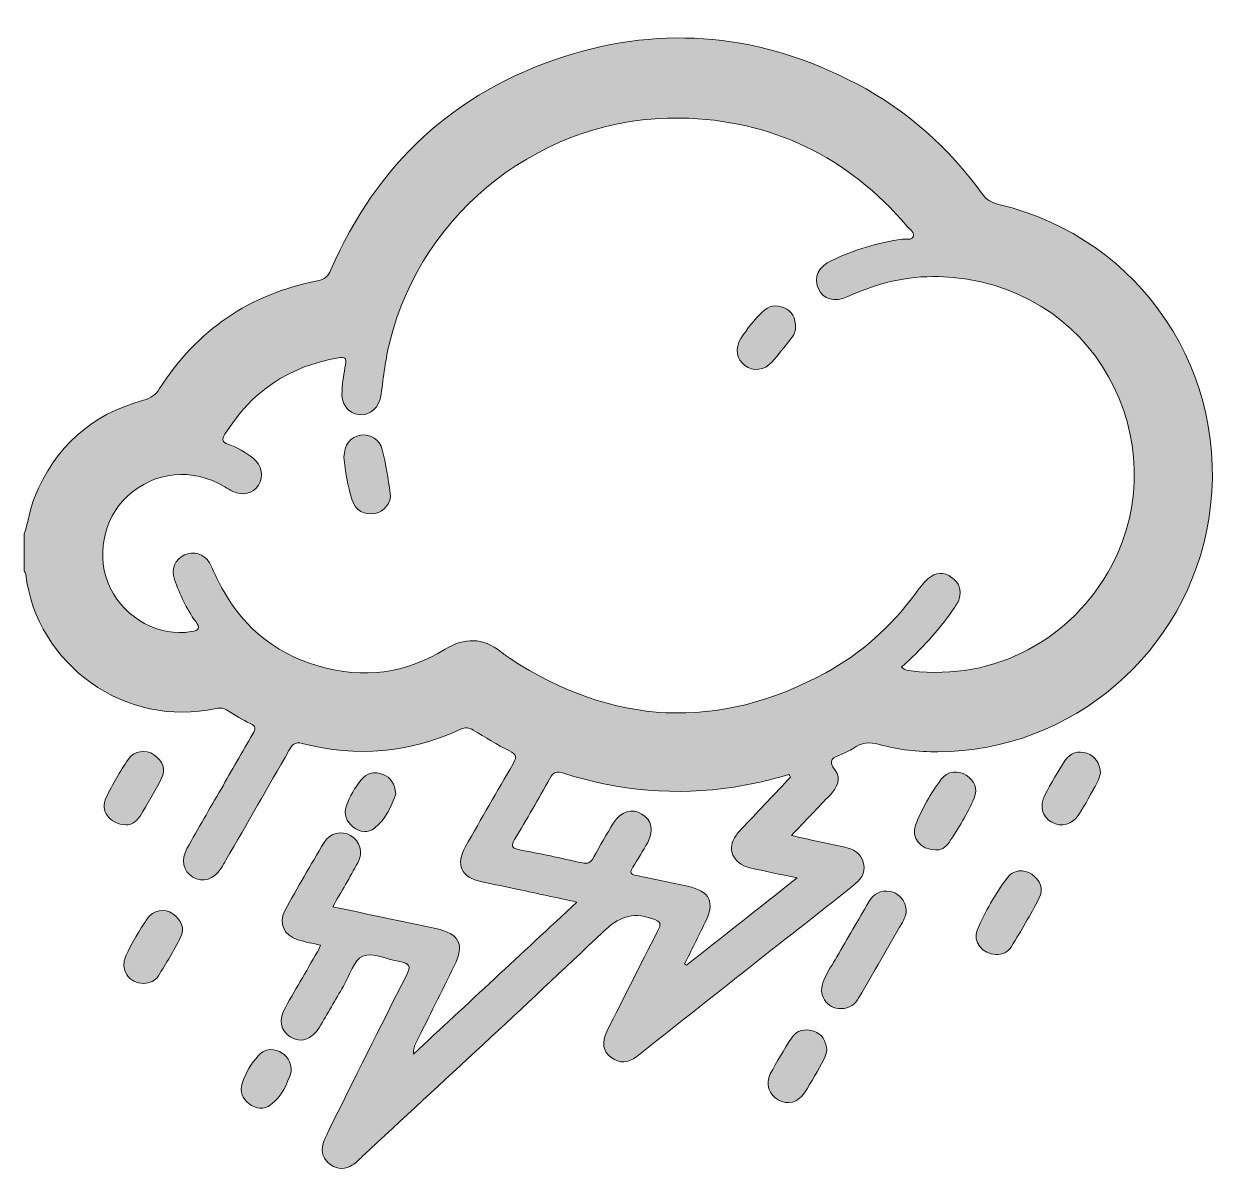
# Model space of a CAD drawing. Header units: inches. Extents: x 14.8 to 27, y -11.7 to -0.2.
import ezdxf

# ---------------------------------------------------------------- set-up
doc = ezdxf.new("R2010")
doc.units = ezdxf.units.IN
doc.header["$MEASUREMENT"] = 0
doc.layers.add('Слой 1', color=7, linetype='Continuous', lineweight=0)

# ---------------------------------------------------------------- blocks, each defined once
blk = doc.blocks.new('Block_0')
at = {"layer": 'Слой 1', "true_color": 0x000000, "transparency": 33554687}
h = blk.add_hatch(color=18, dxfattribs=at)
h.dxf.hatch_style = 2
edge = h.paths.add_edge_path()
edge.add_spline(control_points=[(22.517, -7.757), (22.512, -7.747), (22.507, -7.737), (22.502, -7.728), (22.32, -7.784), (22.135, -7.827), (21.947, -7.856), (21.362, -7.945), (20.787, -7.899), (20.225, -7.715), (20.158, -7.693), (20.123, -7.704), (20.088, -7.768), (19.973, -7.976), (19.852, -8.182), (19.731, -8.386), (19.698, -8.443), (19.694, -8.472), (19.771, -8.487), (19.985, -8.528), (20.199, -8.573), (20.412, -8.622), (20.475, -8.636), (20.503, -8.614), (20.531, -8.562), (20.594, -8.446), (20.661, -8.331), (20.73, -8.218), (20.802, -8.101), (20.917, -8.066), (21.017, -8.128), (21.115, -8.187), (21.139, -8.299), (21.075, -8.415), (21.029, -8.501), (20.977, -8.583), (20.924, -8.666), (20.892, -8.717), (20.901, -8.737), (20.963, -8.749), (21.135, -8.781), (21.306, -8.82), (21.477, -8.858), (21.707, -8.907), (21.758, -9.016), (21.653, -9.228), (21.585, -9.366), (21.517, -9.504), (21.448, -9.642), (21.454, -9.647), (21.46, -9.651), (21.467, -9.655), (21.832, -9.367), (22.198, -9.078), (22.584, -8.774), (22.408, -8.736), (22.257, -8.706), (22.107, -8.67), (21.934, -8.629), (21.87, -8.478), (21.967, -8.344), (21.992, -8.309), (22.023, -8.279), (22.052, -8.247), (22.207, -8.084), (22.362, -7.92), (22.517, -7.757)], knot_values=[0, 0, 0, 0, 1, 1, 1, 2, 2, 2, 3, 3, 3, 4, 4, 4, 5, 5, 5, 6, 6, 6, 7, 7, 7, 8, 8, 8, 9, 9, 9, 10, 10, 10, 11, 11, 11, 12, 12, 12, 13, 13, 13, 14, 14, 14, 15, 15, 15, 16, 16, 16, 17, 17, 17, 18, 18, 18, 19, 19, 19, 20, 20, 20, 21, 21, 21, 22, 22, 22, 22], degree=3, periodic=0)
edge = h.paths.add_edge_path()
edge.add_spline(control_points=[(23.64, -6.647), (23.674, -6.682), (23.707, -6.679), (23.737, -6.683), (24.575, -6.786), (25.363, -6.369), (25.761, -5.619), (26.419, -4.381), (25.602, -2.747), (24.014, -2.703), (23.693, -2.694), (23.388, -2.769), (23.096, -2.905), (22.959, -2.968), (22.847, -2.931), (22.797, -2.819), (22.748, -2.708), (22.799, -2.604), (22.935, -2.539), (23.162, -2.431), (23.4, -2.36), (23.649, -2.324), (23.686, -2.319), (23.741, -2.338), (23.756, -2.301), (23.775, -2.256), (23.722, -2.227), (23.696, -2.196), (23.095, -1.491), (22.333, -1.119), (21.405, -1.102), (20.033, -1.078), (18.801, -2.029), (18.471, -3.36), (18.427, -3.535), (18.406, -3.712), (18.384, -3.89), (18.367, -4.026), (18.271, -4.11), (18.16, -4.096), (18.043, -4.081), (17.976, -3.988), (17.988, -3.848), (17.996, -3.762), (18.005, -3.676), (18.024, -3.593), (18.04, -3.52), (18.013, -3.513), (17.952, -3.523), (17.454, -3.608), (17.071, -3.862), (16.806, -4.295), (16.772, -4.349), (16.777, -4.374), (16.838, -4.395), (16.931, -4.426), (17.014, -4.478), (17.092, -4.537), (17.182, -4.605), (17.201, -4.721), (17.144, -4.809), (17.089, -4.893), (16.984, -4.919), (16.885, -4.872), (16.857, -4.859), (16.831, -4.841), (16.804, -4.825), (16.482, -4.629), (16.095, -4.666), (15.82, -4.92), (15.571, -5.15), (15.498, -5.544), (15.648, -5.846), (15.805, -6.162), (16.143, -6.341), (16.465, -6.287), (16.549, -6.273), (16.555, -6.249), (16.51, -6.186), (16.417, -6.055), (16.349, -5.91), (16.295, -5.759), (16.259, -5.657), (16.304, -5.557), (16.396, -5.513), (16.49, -5.469), (16.592, -5.497), (16.649, -5.592), (16.681, -5.645), (16.703, -5.705), (16.73, -5.761), (16.944, -6.204), (17.287, -6.501), (17.757, -6.637), (18.203, -6.767), (18.632, -6.709), (19.029, -6.465), (19.227, -6.344), (19.41, -6.346), (19.591, -6.49), (19.622, -6.514), (19.653, -6.538), (19.686, -6.559), (20.72, -7.233), (21.787, -7.294), (22.873, -6.702), (23.228, -6.509), (23.53, -6.239), (23.773, -5.911), (23.815, -5.854), (23.857, -5.797), (23.909, -5.75), (23.981, -5.685), (24.066, -5.683), (24.145, -5.739), (24.221, -5.791), (24.246, -5.869), (24.221, -5.956), (24.209, -5.995), (24.182, -6.032), (24.158, -6.067), (24.011, -6.28), (23.834, -6.466), (23.64, -6.647)], knot_values=[0, 0, 0, 0, 1, 1, 1, 2, 2, 2, 3, 3, 3, 4, 4, 4, 5, 5, 5, 6, 6, 6, 7, 7, 7, 8, 8, 8, 9, 9, 9, 10, 10, 10, 11, 11, 11, 12, 12, 12, 13, 13, 13, 14, 14, 14, 15, 15, 15, 16, 16, 16, 17, 17, 17, 18, 18, 18, 19, 19, 19, 20, 20, 20, 21, 21, 21, 22, 22, 22, 23, 23, 23, 24, 24, 24, 25, 25, 25, 26, 26, 26, 27, 27, 27, 28, 28, 28, 29, 29, 29, 30, 30, 30, 31, 31, 31, 32, 32, 32, 33, 33, 33, 34, 34, 34, 35, 35, 35, 36, 36, 36, 37, 37, 37, 38, 38, 38, 39, 39, 39, 40, 40, 40, 41, 41, 41, 41], degree=3, periodic=0)
edge = h.paths.add_edge_path()
edge.add_spline(control_points=[(14.778, -5.299), (14.823, -5.18), (14.834, -5.051), (14.883, -4.932), (15.089, -4.423), (15.454, -4.093), (15.984, -3.951), (16.059, -3.93), (16.105, -3.896), (16.145, -3.833), (16.522, -3.243), (17.055, -2.879), (17.742, -2.745), (17.812, -2.731), (17.848, -2.7), (17.876, -2.635), (18.338, -1.567), (19.122, -0.84), (20.226, -0.483), (21.245, -0.154), (22.239, -0.258), (23.186, -0.757), (23.695, -1.026), (24.116, -1.399), (24.453, -1.866), (24.497, -1.928), (24.55, -1.957), (24.623, -1.975), (26.06, -2.315), (26.975, -3.688), (26.742, -5.15), (26.528, -6.492), (25.359, -7.497), (24.005, -7.5), (23.806, -7.501), (23.606, -7.481), (23.414, -7.425), (23.315, -7.397), (23.232, -7.408), (23.149, -7.465), (23.114, -7.489), (23.075, -7.508), (23.035, -7.525), (22.955, -7.559), (22.879, -7.576), (22.972, -7.691), (23.033, -7.766), (22.988, -7.862), (22.92, -7.933), (22.793, -8.065), (22.667, -8.198), (22.526, -8.345), (22.713, -8.386), (22.882, -8.427), (23.052, -8.46), (23.153, -8.48), (23.231, -8.522), (23.255, -8.628), (23.278, -8.73), (23.219, -8.797), (23.145, -8.856), (22.418, -9.429), (21.691, -10.002), (20.964, -10.576), (20.879, -10.643), (20.793, -10.649), (20.706, -10.587), (20.624, -10.529), (20.609, -10.43), (20.662, -10.324), (20.832, -9.986), (21.001, -9.648), (21.175, -9.312), (21.216, -9.233), (21.21, -9.215), (21.117, -9.183), (20.914, -9.113), (20.78, -9.171), (20.626, -9.317), (19.822, -10.081), (19.005, -10.832), (18.192, -11.587), (18.161, -11.617), (18.13, -11.648), (18.094, -11.671), (18.022, -11.717), (17.945, -11.72), (17.875, -11.669), (17.802, -11.617), (17.769, -11.545), (17.797, -11.455), (17.81, -11.414), (17.828, -11.375), (17.847, -11.336), (18.11, -10.809), (18.371, -10.281), (18.639, -9.757), (18.689, -9.66), (18.666, -9.633), (18.571, -9.618), (18.444, -9.599), (18.298, -9.521), (18.199, -9.562), (18.107, -9.599), (18.065, -9.76), (18.002, -9.867), (17.921, -10.005), (17.842, -10.144), (17.76, -10.281), (17.683, -10.408), (17.571, -10.444), (17.466, -10.379), (17.367, -10.318), (17.346, -10.203), (17.416, -10.08), (17.529, -9.88), (17.646, -9.682), (17.761, -9.482), (17.765, -9.476), (17.765, -9.467), (17.769, -9.453), (17.693, -9.435), (17.617, -9.42), (17.543, -9.398), (17.404, -9.357), (17.342, -9.231), (17.411, -9.105), (17.537, -8.871), (17.671, -8.642), (17.808, -8.415), (17.868, -8.316), (17.982, -8.293), (18.074, -8.346), (18.171, -8.402), (18.205, -8.51), (18.147, -8.62), (18.069, -8.767), (17.982, -8.91), (17.894, -9.064), (18.251, -9.14), (18.593, -9.214), (18.936, -9.285), (19.174, -9.335), (19.229, -9.445), (19.122, -9.66), (18.994, -9.919), (18.865, -10.177), (18.737, -10.436), (18.72, -10.469), (18.706, -10.504), (18.709, -10.552), (19.254, -10.046), (19.798, -9.54), (20.361, -9.017), (20.15, -8.972), (19.959, -8.93), (19.768, -8.889), (19.646, -8.863), (19.524, -8.839), (19.401, -8.813), (19.19, -8.769), (19.131, -8.641), (19.236, -8.455), (19.394, -8.176), (19.553, -7.898), (19.715, -7.622), (19.754, -7.557), (19.751, -7.527), (19.68, -7.491), (19.554, -7.428), (19.434, -7.355), (19.314, -7.281), (19.269, -7.253), (19.234, -7.25), (19.186, -7.272), (18.67, -7.51), (18.136, -7.559), (17.587, -7.416), (17.511, -7.396), (17.484, -7.431), (17.452, -7.487), (17.241, -7.856), (17.028, -8.225), (16.816, -8.593), (16.8, -8.62), (16.785, -8.648), (16.768, -8.674), (16.694, -8.791), (16.582, -8.826), (16.481, -8.764), (16.385, -8.706), (16.358, -8.591), (16.422, -8.476), (16.534, -8.275), (16.651, -8.076), (16.766, -7.877), (16.873, -7.691), (16.978, -7.504), (17.088, -7.319), (17.118, -7.268), (17.119, -7.242), (17.06, -7.214), (16.983, -7.177), (16.91, -7.131), (16.837, -7.085), (16.798, -7.06), (16.76, -7.052), (16.716, -7.062), (15.81, -7.267), (14.902, -6.624), (14.794, -5.705), (14.793, -5.694), (14.783, -5.685), (14.778, -5.674), (14.778, -5.549), (14.778, -5.424), (14.778, -5.299)], knot_values=[0, 0, 0, 0, 1, 1, 1, 2, 2, 2, 3, 3, 3, 4, 4, 4, 5, 5, 5, 6, 6, 6, 7, 7, 7, 8, 8, 8, 9, 9, 9, 10, 10, 10, 11, 11, 11, 12, 12, 12, 13, 13, 13, 14, 14, 14, 15, 15, 15, 16, 16, 16, 17, 17, 17, 18, 18, 18, 19, 19, 19, 20, 20, 20, 21, 21, 21, 22, 22, 22, 23, 23, 23, 24, 24, 24, 25, 25, 25, 26, 26, 26, 27, 27, 27, 28, 28, 28, 29, 29, 29, 30, 30, 30, 31, 31, 31, 32, 32, 32, 33, 33, 33, 34, 34, 34, 35, 35, 35, 36, 36, 36, 37, 37, 37, 38, 38, 38, 39, 39, 39, 40, 40, 40, 41, 41, 41, 42, 42, 42, 43, 43, 43, 44, 44, 44, 45, 45, 45, 46, 46, 46, 47, 47, 47, 48, 48, 48, 49, 49, 49, 50, 50, 50, 51, 51, 51, 52, 52, 52, 53, 53, 53, 54, 54, 54, 55, 55, 55, 56, 56, 56, 57, 57, 57, 58, 58, 58, 59, 59, 59, 60, 60, 60, 61, 61, 61, 62, 62, 62, 63, 63, 63, 64, 64, 64, 65, 65, 65, 66, 66, 66, 67, 67, 67, 68, 68, 68, 69, 69, 69, 70, 70, 70, 71, 71, 71, 72, 72, 72, 72], degree=3, periodic=0)
h = blk.add_hatch(color=18, dxfattribs=at)
h.dxf.hatch_style = 2
edge = h.paths.add_edge_path()
edge.add_spline(control_points=[(22.569, -3.225), (22.57, -3.251), (22.551, -3.294), (22.522, -3.331), (22.459, -3.41), (22.397, -3.491), (22.33, -3.566), (22.254, -3.651), (22.138, -3.662), (22.056, -3.6), (21.972, -3.537), (21.954, -3.427), (22.016, -3.329), (22.078, -3.229), (22.153, -3.139), (22.236, -3.057), (22.297, -2.997), (22.372, -2.982), (22.452, -3.017), (22.532, -3.052), (22.569, -3.115), (22.569, -3.225)], knot_values=[0, 0, 0, 0, 1, 1, 1, 2, 2, 2, 3, 3, 3, 4, 4, 4, 5, 5, 5, 6, 6, 6, 7, 7, 7, 7], degree=3, periodic=0)
h = blk.add_hatch(color=18, dxfattribs=at)
h.dxf.hatch_style = 2
edge = h.paths.add_edge_path()
edge.add_spline(control_points=[(18.008, -4.527), (18.01, -4.399), (18.073, -4.32), (18.175, -4.304), (18.275, -4.289), (18.37, -4.345), (18.395, -4.452), (18.429, -4.596), (18.455, -4.742), (18.475, -4.889), (18.488, -4.988), (18.416, -5.074), (18.321, -5.093), (18.217, -5.113), (18.123, -5.065), (18.091, -4.959), (18.046, -4.814), (18.02, -4.664), (18.008, -4.527)], knot_values=[0, 0, 0, 0, 1, 1, 1, 2, 2, 2, 3, 3, 3, 4, 4, 4, 5, 5, 5, 6, 6, 6, 6], degree=3, periodic=0)
h = blk.add_hatch(color=18, dxfattribs=at)
h.dxf.hatch_style = 2
edge = h.paths.add_edge_path()
edge.add_spline(control_points=[(15.807, -8.237), (15.639, -8.234), (15.543, -8.093), (15.606, -7.961), (15.669, -7.828), (15.746, -7.7), (15.828, -7.577), (15.887, -7.489), (16.006, -7.472), (16.089, -7.53), (16.176, -7.59), (16.212, -7.675), (16.162, -7.774), (16.096, -7.902), (16.023, -8.027), (15.948, -8.15), (15.911, -8.209), (15.852, -8.242), (15.807, -8.237)], knot_values=[0, 0, 0, 0, 1, 1, 1, 2, 2, 2, 3, 3, 3, 4, 4, 4, 5, 5, 5, 6, 6, 6, 6], degree=3, periodic=0)
h = blk.add_hatch(color=18, dxfattribs=at)
h.dxf.hatch_style = 2
edge = h.paths.add_edge_path()
edge.add_spline(control_points=[(25.648, -7.719), (25.641, -7.737), (25.634, -7.777), (25.616, -7.81), (25.556, -7.919), (25.496, -8.029), (25.429, -8.134), (25.364, -8.237), (25.25, -8.266), (25.156, -8.212), (25.061, -8.157), (25.028, -8.047), (25.085, -7.938), (25.149, -7.817), (25.218, -7.699), (25.293, -7.586), (25.342, -7.511), (25.421, -7.485), (25.509, -7.515), (25.596, -7.544), (25.64, -7.608), (25.648, -7.719)], knot_values=[0, 0, 0, 0, 1, 1, 1, 2, 2, 2, 3, 3, 3, 4, 4, 4, 5, 5, 5, 6, 6, 6, 7, 7, 7, 7], degree=3, periodic=0)
h = blk.add_hatch(color=18, dxfattribs=at)
h.dxf.hatch_style = 2
edge = h.paths.add_edge_path()
edge.add_spline(control_points=[(23.982, -8.491), (23.828, -8.488), (23.732, -8.365), (23.78, -8.241), (23.843, -8.074), (23.936, -7.919), (24.04, -7.775), (24.098, -7.695), (24.214, -7.683), (24.293, -7.737), (24.374, -7.793), (24.414, -7.871), (24.372, -7.968), (24.304, -8.126), (24.213, -8.27), (24.121, -8.414), (24.085, -8.47), (24.027, -8.494), (23.982, -8.491)], knot_values=[0, 0, 0, 0, 1, 1, 1, 2, 2, 2, 3, 3, 3, 4, 4, 4, 5, 5, 5, 6, 6, 6, 6], degree=3, periodic=0)
h = blk.add_hatch(color=18, dxfattribs=at)
h.dxf.hatch_style = 2
edge = h.paths.add_edge_path()
edge.add_spline(control_points=[(18.53, -7.925), (18.489, -8.047), (18.434, -8.18), (18.317, -8.271), (18.251, -8.323), (18.17, -8.315), (18.101, -8.26), (18.032, -8.204), (18, -8.133), (18.032, -8.044), (18.067, -7.949), (18.118, -7.861), (18.181, -7.783), (18.238, -7.711), (18.317, -7.695), (18.402, -7.728), (18.481, -7.759), (18.522, -7.822), (18.53, -7.925)], knot_values=[0, 0, 0, 0, 1, 1, 1, 2, 2, 2, 3, 3, 3, 4, 4, 4, 5, 5, 5, 6, 6, 6, 6], degree=3, periodic=0)
h = blk.add_hatch(color=18, dxfattribs=at)
h.dxf.hatch_style = 2
edge = h.paths.add_edge_path()
edge.add_spline(control_points=[(24.59, -9.546), (24.459, -9.545), (24.355, -9.419), (24.404, -9.3), (24.48, -9.112), (24.585, -8.939), (24.704, -8.775), (24.765, -8.691), (24.875, -8.68), (24.955, -8.737), (25.04, -8.798), (25.078, -8.884), (25.027, -8.981), (24.94, -9.146), (24.845, -9.307), (24.75, -9.466), (24.716, -9.523), (24.657, -9.548), (24.59, -9.546)], knot_values=[0, 0, 0, 0, 1, 1, 1, 2, 2, 2, 3, 3, 3, 4, 4, 4, 5, 5, 5, 6, 6, 6, 6], degree=3, periodic=0)
h = blk.add_hatch(color=18, dxfattribs=at)
h.dxf.hatch_style = 2
edge = h.paths.add_edge_path()
edge.add_spline(control_points=[(23.03, -10.093), (22.882, -10.097), (22.787, -9.947), (22.853, -9.804), (22.89, -9.723), (22.94, -9.648), (22.985, -9.57), (23.092, -9.385), (23.2, -9.199), (23.308, -9.015), (23.356, -8.932), (23.429, -8.894), (23.524, -8.911), (23.604, -8.925), (23.654, -8.978), (23.678, -9.054), (23.697, -9.115), (23.676, -9.17), (23.647, -9.222), (23.502, -9.475), (23.356, -9.728), (23.209, -9.981), (23.17, -10.049), (23.113, -10.093), (23.03, -10.093)], knot_values=[0, 0, 0, 0, 1, 1, 1, 2, 2, 2, 3, 3, 3, 4, 4, 4, 5, 5, 5, 6, 6, 6, 7, 7, 7, 8, 8, 8, 8], degree=3, periodic=0)
h = blk.add_hatch(color=18, dxfattribs=at)
h.dxf.hatch_style = 2
edge = h.paths.add_edge_path()
edge.add_spline(control_points=[(15.983, -9.838), (15.84, -9.842), (15.739, -9.694), (15.803, -9.56), (15.865, -9.43), (15.94, -9.306), (16.02, -9.187), (16.081, -9.097), (16.195, -9.078), (16.279, -9.135), (16.366, -9.195), (16.404, -9.281), (16.355, -9.378), (16.288, -9.51), (16.211, -9.637), (16.134, -9.762), (16.102, -9.815), (16.044, -9.834), (15.983, -9.838)], knot_values=[0, 0, 0, 0, 1, 1, 1, 2, 2, 2, 3, 3, 3, 4, 4, 4, 5, 5, 5, 6, 6, 6, 6], degree=3, periodic=0)
h = blk.add_hatch(color=18, dxfattribs=at)
h.dxf.hatch_style = 2
edge = h.paths.add_edge_path()
edge.add_spline(control_points=[(22.885, -10.513), (22.878, -10.535), (22.874, -10.571), (22.858, -10.601), (22.794, -10.716), (22.73, -10.833), (22.658, -10.943), (22.593, -11.043), (22.487, -11.067), (22.393, -11.015), (22.303, -10.965), (22.262, -10.852), (22.313, -10.752), (22.377, -10.628), (22.45, -10.508), (22.526, -10.391), (22.58, -10.308), (22.665, -10.292), (22.754, -10.322), (22.837, -10.349), (22.875, -10.415), (22.885, -10.513)], knot_values=[0, 0, 0, 0, 1, 1, 1, 2, 2, 2, 3, 3, 3, 4, 4, 4, 5, 5, 5, 6, 6, 6, 7, 7, 7, 7], degree=3, periodic=0)
h = blk.add_hatch(color=18, dxfattribs=at)
h.dxf.hatch_style = 2
edge = h.paths.add_edge_path()
edge.add_spline(control_points=[(17.476, -10.73), (17.435, -10.847), (17.383, -10.978), (17.267, -11.065), (17.2, -11.115), (17.118, -11.108), (17.049, -11.054), (16.981, -11.001), (16.953, -10.93), (16.98, -10.847), (17.014, -10.743), (17.069, -10.648), (17.143, -10.567), (17.201, -10.504), (17.276, -10.49), (17.357, -10.527), (17.436, -10.563), (17.474, -10.625), (17.476, -10.73)], knot_values=[0, 0, 0, 0, 1, 1, 1, 2, 2, 2, 3, 3, 3, 4, 4, 4, 5, 5, 5, 6, 6, 6, 6], degree=3, periodic=0)
at = {"layer": 'Слой 1'}
for points, knots in [([(14.778, -5.299), (14.823, -5.18), (14.834, -5.051), (14.883, -4.932), (15.089, -4.423), (15.454, -4.093), (15.984, -3.951), (16.059, -3.93), (16.105, -3.896), (16.145, -3.833), (16.522, -3.243), (17.055, -2.879), (17.742, -2.745), (17.812, -2.731), (17.848, -2.7), (17.876, -2.635), (18.338, -1.567), (19.122, -0.84), (20.226, -0.483), (21.245, -0.154), (22.239, -0.258), (23.186, -0.757), (23.695, -1.026), (24.116, -1.399), (24.453, -1.866), (24.497, -1.928), (24.55, -1.957), (24.623, -1.975), (26.06, -2.315), (26.975, -3.688), (26.742, -5.15), (26.528, -6.492), (25.359, -7.497), (24.005, -7.5), (23.806, -7.501), (23.606, -7.481), (23.414, -7.425), (23.315, -7.397), (23.232, -7.408), (23.149, -7.465), (23.114, -7.489), (23.075, -7.508), (23.035, -7.525), (22.955, -7.559), (22.879, -7.576), (22.972, -7.691), (23.033, -7.766), (22.988, -7.862), (22.92, -7.933), (22.793, -8.065), (22.667, -8.198), (22.526, -8.345), (22.713, -8.386), (22.882, -8.427), (23.052, -8.46), (23.153, -8.48), (23.231, -8.522), (23.255, -8.628), (23.278, -8.73), (23.219, -8.797), (23.145, -8.856), (22.418, -9.429), (21.691, -10.002), (20.964, -10.576), (20.879, -10.643), (20.793, -10.649), (20.706, -10.587), (20.624, -10.529), (20.609, -10.43), (20.662, -10.324), (20.832, -9.986), (21.001, -9.648), (21.175, -9.312), (21.216, -9.233), (21.21, -9.215), (21.117, -9.183), (20.914, -9.113), (20.78, -9.171), (20.626, -9.317), (19.822, -10.081), (19.005, -10.832), (18.192, -11.587), (18.161, -11.617), (18.13, -11.648), (18.094, -11.671), (18.022, -11.717), (17.945, -11.72), (17.875, -11.669), (17.802, -11.617), (17.769, -11.545), (17.797, -11.455), (17.81, -11.414), (17.828, -11.375), (17.847, -11.336), (18.11, -10.809), (18.371, -10.281), (18.639, -9.757), (18.689, -9.66), (18.666, -9.633), (18.571, -9.618), (18.444, -9.599), (18.298, -9.521), (18.199, -9.562), (18.107, -9.599), (18.065, -9.76), (18.002, -9.867), (17.921, -10.005), (17.842, -10.144), (17.76, -10.281), (17.683, -10.408), (17.571, -10.444), (17.466, -10.379), (17.367, -10.318), (17.346, -10.203), (17.416, -10.08), (17.529, -9.88), (17.646, -9.682), (17.761, -9.482), (17.765, -9.476), (17.765, -9.467), (17.769, -9.453), (17.693, -9.435), (17.617, -9.42), (17.543, -9.398), (17.404, -9.357), (17.342, -9.231), (17.411, -9.105), (17.537, -8.871), (17.671, -8.642), (17.808, -8.415), (17.868, -8.316), (17.982, -8.293), (18.074, -8.346), (18.171, -8.402), (18.205, -8.51), (18.147, -8.62), (18.069, -8.767), (17.982, -8.91), (17.894, -9.064), (18.251, -9.14), (18.593, -9.214), (18.936, -9.285), (19.174, -9.335), (19.229, -9.445), (19.122, -9.66), (18.994, -9.919), (18.865, -10.177), (18.737, -10.436), (18.72, -10.469), (18.706, -10.504), (18.709, -10.552), (19.254, -10.046), (19.798, -9.54), (20.361, -9.017), (20.15, -8.972), (19.959, -8.93), (19.768, -8.889), (19.646, -8.863), (19.524, -8.839), (19.401, -8.813), (19.19, -8.769), (19.131, -8.641), (19.236, -8.455), (19.394, -8.176), (19.553, -7.898), (19.715, -7.622), (19.754, -7.557), (19.751, -7.527), (19.68, -7.491), (19.554, -7.428), (19.434, -7.355), (19.314, -7.281), (19.269, -7.253), (19.234, -7.25), (19.186, -7.272), (18.67, -7.51), (18.136, -7.559), (17.587, -7.416), (17.511, -7.396), (17.484, -7.431), (17.452, -7.487), (17.241, -7.856), (17.028, -8.225), (16.816, -8.593), (16.8, -8.62), (16.785, -8.648), (16.768, -8.674), (16.694, -8.791), (16.582, -8.826), (16.481, -8.764), (16.385, -8.706), (16.358, -8.591), (16.422, -8.476), (16.534, -8.275), (16.651, -8.076), (16.766, -7.877), (16.873, -7.691), (16.978, -7.504), (17.088, -7.319), (17.118, -7.268), (17.119, -7.242), (17.06, -7.214), (16.983, -7.177), (16.91, -7.131), (16.837, -7.085), (16.798, -7.06), (16.76, -7.052), (16.716, -7.062), (15.81, -7.267), (14.902, -6.624), (14.794, -5.705), (14.793, -5.694), (14.783, -5.685), (14.778, -5.674), (14.778, -5.549), (14.778, -5.424), (14.778, -5.299)], [0, 0, 0, 0, 1, 1, 1, 2, 2, 2, 3, 3, 3, 4, 4, 4, 5, 5, 5, 6, 6, 6, 7, 7, 7, 8, 8, 8, 9, 9, 9, 10, 10, 10, 11, 11, 11, 12, 12, 12, 13, 13, 13, 14, 14, 14, 15, 15, 15, 16, 16, 16, 17, 17, 17, 18, 18, 18, 19, 19, 19, 20, 20, 20, 21, 21, 21, 22, 22, 22, 23, 23, 23, 24, 24, 24, 25, 25, 25, 26, 26, 26, 27, 27, 27, 28, 28, 28, 29, 29, 29, 30, 30, 30, 31, 31, 31, 32, 32, 32, 33, 33, 33, 34, 34, 34, 35, 35, 35, 36, 36, 36, 37, 37, 37, 38, 38, 38, 39, 39, 39, 40, 40, 40, 41, 41, 41, 42, 42, 42, 43, 43, 43, 44, 44, 44, 45, 45, 45, 46, 46, 46, 47, 47, 47, 48, 48, 48, 49, 49, 49, 50, 50, 50, 51, 51, 51, 52, 52, 52, 53, 53, 53, 54, 54, 54, 55, 55, 55, 56, 56, 56, 57, 57, 57, 58, 58, 58, 59, 59, 59, 60, 60, 60, 61, 61, 61, 62, 62, 62, 63, 63, 63, 64, 64, 64, 65, 65, 65, 66, 66, 66, 67, 67, 67, 68, 68, 68, 69, 69, 69, 70, 70, 70, 71, 71, 71, 72, 72, 72, 72]), ([(23.64, -6.647), (23.674, -6.682), (23.707, -6.679), (23.737, -6.683), (24.575, -6.786), (25.363, -6.369), (25.761, -5.619), (26.419, -4.381), (25.602, -2.747), (24.014, -2.703), (23.693, -2.694), (23.388, -2.769), (23.096, -2.905), (22.959, -2.968), (22.847, -2.931), (22.797, -2.819), (22.748, -2.708), (22.799, -2.604), (22.935, -2.539), (23.162, -2.431), (23.4, -2.36), (23.649, -2.324), (23.686, -2.319), (23.741, -2.338), (23.756, -2.301), (23.775, -2.256), (23.722, -2.227), (23.696, -2.196), (23.095, -1.491), (22.333, -1.119), (21.405, -1.102), (20.033, -1.078), (18.801, -2.029), (18.471, -3.36), (18.427, -3.535), (18.406, -3.712), (18.384, -3.89), (18.367, -4.026), (18.271, -4.11), (18.16, -4.096), (18.043, -4.081), (17.976, -3.988), (17.988, -3.848), (17.996, -3.762), (18.005, -3.676), (18.024, -3.593), (18.04, -3.52), (18.013, -3.513), (17.952, -3.523), (17.454, -3.608), (17.071, -3.862), (16.806, -4.295), (16.772, -4.349), (16.777, -4.374), (16.838, -4.395), (16.931, -4.426), (17.014, -4.478), (17.092, -4.537), (17.182, -4.605), (17.201, -4.721), (17.144, -4.809), (17.089, -4.893), (16.984, -4.919), (16.885, -4.872), (16.857, -4.859), (16.831, -4.841), (16.804, -4.825), (16.482, -4.629), (16.095, -4.666), (15.82, -4.92), (15.571, -5.15), (15.498, -5.544), (15.648, -5.846), (15.805, -6.162), (16.143, -6.341), (16.465, -6.287), (16.549, -6.273), (16.555, -6.249), (16.51, -6.186), (16.417, -6.055), (16.349, -5.91), (16.295, -5.759), (16.259, -5.657), (16.304, -5.557), (16.396, -5.513), (16.49, -5.469), (16.592, -5.497), (16.649, -5.592), (16.681, -5.645), (16.703, -5.705), (16.73, -5.761), (16.944, -6.204), (17.287, -6.501), (17.757, -6.637), (18.203, -6.767), (18.632, -6.709), (19.029, -6.465), (19.227, -6.344), (19.41, -6.346), (19.591, -6.49), (19.622, -6.514), (19.653, -6.538), (19.686, -6.559), (20.72, -7.233), (21.787, -7.294), (22.873, -6.702), (23.228, -6.509), (23.53, -6.239), (23.773, -5.911), (23.815, -5.854), (23.857, -5.797), (23.909, -5.75), (23.981, -5.685), (24.066, -5.683), (24.145, -5.739), (24.221, -5.791), (24.246, -5.869), (24.221, -5.956), (24.209, -5.995), (24.182, -6.032), (24.158, -6.067), (24.011, -6.28), (23.834, -6.466), (23.64, -6.647)], [0, 0, 0, 0, 1, 1, 1, 2, 2, 2, 3, 3, 3, 4, 4, 4, 5, 5, 5, 6, 6, 6, 7, 7, 7, 8, 8, 8, 9, 9, 9, 10, 10, 10, 11, 11, 11, 12, 12, 12, 13, 13, 13, 14, 14, 14, 15, 15, 15, 16, 16, 16, 17, 17, 17, 18, 18, 18, 19, 19, 19, 20, 20, 20, 21, 21, 21, 22, 22, 22, 23, 23, 23, 24, 24, 24, 25, 25, 25, 26, 26, 26, 27, 27, 27, 28, 28, 28, 29, 29, 29, 30, 30, 30, 31, 31, 31, 32, 32, 32, 33, 33, 33, 34, 34, 34, 35, 35, 35, 36, 36, 36, 37, 37, 37, 38, 38, 38, 39, 39, 39, 40, 40, 40, 41, 41, 41, 41]), ([(22.569, -3.225), (22.57, -3.251), (22.551, -3.294), (22.522, -3.331), (22.459, -3.41), (22.397, -3.491), (22.33, -3.566), (22.254, -3.651), (22.138, -3.662), (22.056, -3.6), (21.972, -3.537), (21.954, -3.427), (22.016, -3.329), (22.078, -3.229), (22.153, -3.139), (22.236, -3.057), (22.297, -2.997), (22.372, -2.982), (22.452, -3.017), (22.532, -3.052), (22.569, -3.115), (22.569, -3.225)], [0, 0, 0, 0, 1, 1, 1, 2, 2, 2, 3, 3, 3, 4, 4, 4, 5, 5, 5, 6, 6, 6, 7, 7, 7, 7]), ([(18.008, -4.527), (18.01, -4.399), (18.073, -4.32), (18.175, -4.304), (18.275, -4.289), (18.37, -4.345), (18.395, -4.452), (18.429, -4.596), (18.455, -4.742), (18.475, -4.889), (18.488, -4.988), (18.416, -5.074), (18.321, -5.093), (18.217, -5.113), (18.123, -5.065), (18.091, -4.959), (18.046, -4.814), (18.02, -4.664), (18.008, -4.527)], [0, 0, 0, 0, 1, 1, 1, 2, 2, 2, 3, 3, 3, 4, 4, 4, 5, 5, 5, 6, 6, 6, 6]), ([(15.807, -8.237), (15.639, -8.234), (15.543, -8.093), (15.606, -7.961), (15.669, -7.828), (15.746, -7.7), (15.828, -7.577), (15.887, -7.489), (16.006, -7.472), (16.089, -7.53), (16.176, -7.59), (16.212, -7.675), (16.162, -7.774), (16.096, -7.902), (16.023, -8.027), (15.948, -8.15), (15.911, -8.209), (15.852, -8.242), (15.807, -8.237)], [0, 0, 0, 0, 1, 1, 1, 2, 2, 2, 3, 3, 3, 4, 4, 4, 5, 5, 5, 6, 6, 6, 6]), ([(25.648, -7.719), (25.641, -7.737), (25.634, -7.777), (25.616, -7.81), (25.556, -7.919), (25.496, -8.029), (25.429, -8.134), (25.364, -8.237), (25.25, -8.266), (25.156, -8.212), (25.061, -8.157), (25.028, -8.047), (25.085, -7.938), (25.149, -7.817), (25.218, -7.699), (25.293, -7.586), (25.342, -7.511), (25.421, -7.485), (25.509, -7.515), (25.596, -7.544), (25.64, -7.608), (25.648, -7.719)], [0, 0, 0, 0, 1, 1, 1, 2, 2, 2, 3, 3, 3, 4, 4, 4, 5, 5, 5, 6, 6, 6, 7, 7, 7, 7]), ([(23.982, -8.491), (23.828, -8.488), (23.732, -8.365), (23.78, -8.241), (23.843, -8.074), (23.936, -7.919), (24.04, -7.775), (24.098, -7.695), (24.214, -7.683), (24.293, -7.737), (24.374, -7.793), (24.414, -7.871), (24.372, -7.968), (24.304, -8.126), (24.213, -8.27), (24.121, -8.414), (24.085, -8.47), (24.027, -8.494), (23.982, -8.491)], [0, 0, 0, 0, 1, 1, 1, 2, 2, 2, 3, 3, 3, 4, 4, 4, 5, 5, 5, 6, 6, 6, 6]), ([(18.53, -7.925), (18.489, -8.047), (18.434, -8.18), (18.317, -8.271), (18.251, -8.323), (18.17, -8.315), (18.101, -8.26), (18.032, -8.204), (18, -8.133), (18.032, -8.044), (18.067, -7.949), (18.118, -7.861), (18.181, -7.783), (18.238, -7.711), (18.317, -7.695), (18.402, -7.728), (18.481, -7.759), (18.522, -7.822), (18.53, -7.925)], [0, 0, 0, 0, 1, 1, 1, 2, 2, 2, 3, 3, 3, 4, 4, 4, 5, 5, 5, 6, 6, 6, 6]), ([(22.517, -7.757), (22.512, -7.747), (22.507, -7.737), (22.502, -7.728), (22.32, -7.784), (22.135, -7.827), (21.947, -7.856), (21.362, -7.945), (20.787, -7.899), (20.225, -7.715), (20.158, -7.693), (20.123, -7.704), (20.088, -7.768), (19.973, -7.976), (19.852, -8.182), (19.731, -8.386), (19.698, -8.443), (19.694, -8.472), (19.771, -8.487), (19.985, -8.528), (20.199, -8.573), (20.412, -8.622), (20.475, -8.636), (20.503, -8.614), (20.531, -8.562), (20.594, -8.446), (20.661, -8.331), (20.73, -8.218), (20.802, -8.101), (20.917, -8.066), (21.017, -8.128), (21.115, -8.187), (21.139, -8.299), (21.075, -8.415), (21.029, -8.501), (20.977, -8.583), (20.924, -8.666), (20.892, -8.717), (20.901, -8.737), (20.963, -8.749), (21.135, -8.781), (21.306, -8.82), (21.477, -8.858), (21.707, -8.907), (21.758, -9.016), (21.653, -9.228), (21.585, -9.366), (21.517, -9.504), (21.448, -9.642), (21.454, -9.647), (21.46, -9.651), (21.467, -9.655), (21.832, -9.367), (22.198, -9.078), (22.584, -8.774), (22.408, -8.736), (22.257, -8.706), (22.107, -8.67), (21.934, -8.629), (21.87, -8.478), (21.967, -8.344), (21.992, -8.309), (22.023, -8.279), (22.052, -8.247), (22.207, -8.084), (22.362, -7.92), (22.517, -7.757)], [0, 0, 0, 0, 1, 1, 1, 2, 2, 2, 3, 3, 3, 4, 4, 4, 5, 5, 5, 6, 6, 6, 7, 7, 7, 8, 8, 8, 9, 9, 9, 10, 10, 10, 11, 11, 11, 12, 12, 12, 13, 13, 13, 14, 14, 14, 15, 15, 15, 16, 16, 16, 17, 17, 17, 18, 18, 18, 19, 19, 19, 20, 20, 20, 21, 21, 21, 22, 22, 22, 22]), ([(24.59, -9.546), (24.459, -9.545), (24.355, -9.419), (24.404, -9.3), (24.48, -9.112), (24.585, -8.939), (24.704, -8.775), (24.765, -8.691), (24.875, -8.68), (24.955, -8.737), (25.04, -8.798), (25.078, -8.884), (25.027, -8.981), (24.94, -9.146), (24.845, -9.307), (24.75, -9.466), (24.716, -9.523), (24.657, -9.548), (24.59, -9.546)], [0, 0, 0, 0, 1, 1, 1, 2, 2, 2, 3, 3, 3, 4, 4, 4, 5, 5, 5, 6, 6, 6, 6]), ([(23.03, -10.093), (22.882, -10.097), (22.787, -9.947), (22.853, -9.804), (22.89, -9.723), (22.94, -9.648), (22.985, -9.57), (23.092, -9.385), (23.2, -9.199), (23.308, -9.015), (23.356, -8.932), (23.429, -8.894), (23.524, -8.911), (23.604, -8.925), (23.654, -8.978), (23.678, -9.054), (23.697, -9.115), (23.676, -9.17), (23.647, -9.222), (23.502, -9.475), (23.356, -9.728), (23.209, -9.981), (23.17, -10.049), (23.113, -10.093), (23.03, -10.093)], [0, 0, 0, 0, 1, 1, 1, 2, 2, 2, 3, 3, 3, 4, 4, 4, 5, 5, 5, 6, 6, 6, 7, 7, 7, 8, 8, 8, 8]), ([(15.983, -9.838), (15.84, -9.842), (15.739, -9.694), (15.803, -9.56), (15.865, -9.43), (15.94, -9.306), (16.02, -9.187), (16.081, -9.097), (16.195, -9.078), (16.279, -9.135), (16.366, -9.195), (16.404, -9.281), (16.355, -9.378), (16.288, -9.51), (16.211, -9.637), (16.134, -9.762), (16.102, -9.815), (16.044, -9.834), (15.983, -9.838)], [0, 0, 0, 0, 1, 1, 1, 2, 2, 2, 3, 3, 3, 4, 4, 4, 5, 5, 5, 6, 6, 6, 6]), ([(22.885, -10.513), (22.878, -10.535), (22.874, -10.571), (22.858, -10.601), (22.794, -10.716), (22.73, -10.833), (22.658, -10.943), (22.593, -11.043), (22.487, -11.067), (22.393, -11.015), (22.303, -10.965), (22.262, -10.852), (22.313, -10.752), (22.377, -10.628), (22.45, -10.508), (22.526, -10.391), (22.58, -10.308), (22.665, -10.292), (22.754, -10.322), (22.837, -10.349), (22.875, -10.415), (22.885, -10.513)], [0, 0, 0, 0, 1, 1, 1, 2, 2, 2, 3, 3, 3, 4, 4, 4, 5, 5, 5, 6, 6, 6, 7, 7, 7, 7]), ([(17.476, -10.73), (17.435, -10.847), (17.383, -10.978), (17.267, -11.065), (17.2, -11.115), (17.118, -11.108), (17.049, -11.054), (16.981, -11.001), (16.953, -10.93), (16.98, -10.847), (17.014, -10.743), (17.069, -10.648), (17.143, -10.567), (17.201, -10.504), (17.276, -10.49), (17.357, -10.527), (17.436, -10.563), (17.474, -10.625), (17.476, -10.73)], [0, 0, 0, 0, 1, 1, 1, 2, 2, 2, 3, 3, 3, 4, 4, 4, 5, 5, 5, 6, 6, 6, 6])]:
    blk.add_open_spline(points, degree=3, knots=knots, dxfattribs=at)

msp = doc.modelspace()

# ---------------------------------------------------------------- block references
at = {"layer": 'Слой 1'}
msp.add_blockref('Block_0', (0, 0), dxfattribs=at)

doc.saveas('drawing.dxf')
